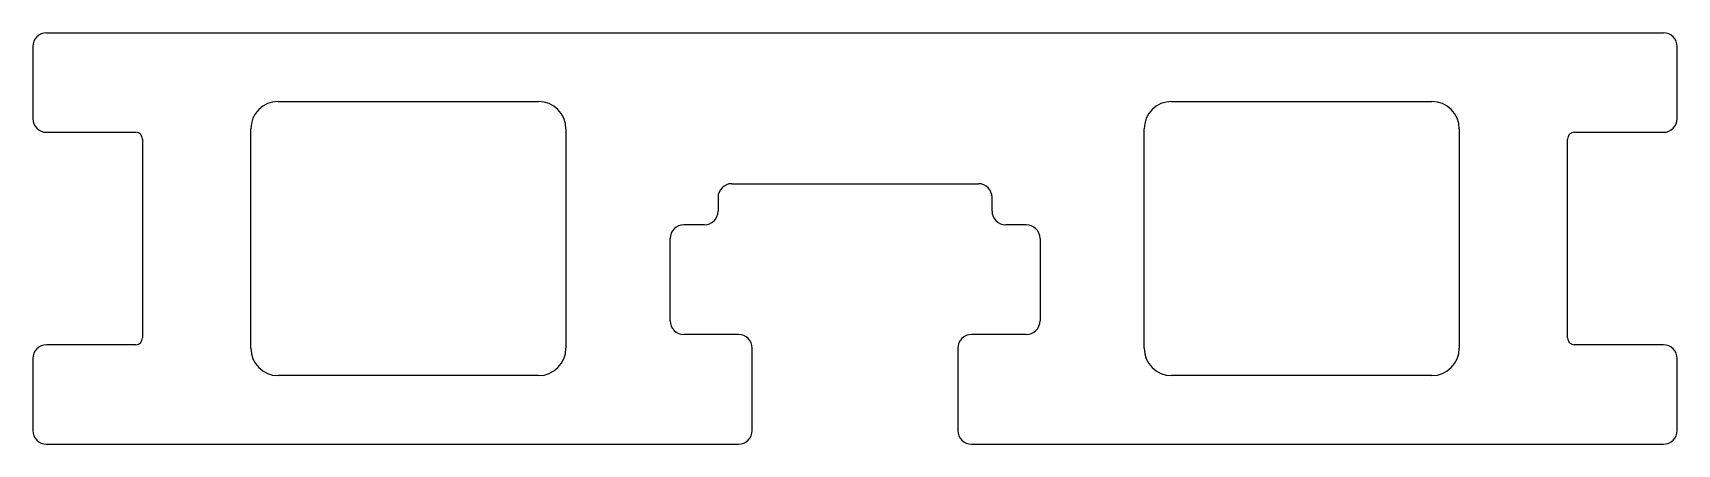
# Model space of a CAD drawing. Extents: x 477 to 597, y 567 to 597.
import ezdxf

# ---------------------------------------------------------------- set-up
doc = ezdxf.new("R2010")
doc.units = 0
doc.layers.get('0').update_dxf_attribs({"linetype": 'CONTINUOUS'})

msp = doc.modelspace()

# ---------------------------------------------------------------- linework, layer by layer
for p, q in [((478.05, 597.18), (596.05, 597.18)), ((477.05, 596.18), (477.05, 590.93)), ((597.05, 590.93), (597.05, 596.18)), ((494.95, 592.18), (513.95, 592.18)), ((560.15, 592.18), (579.15, 592.18)), ((478.05, 589.93), (484.55, 589.93)), ((485.05, 589.43), (485.05, 574.93)), ((492.95, 574.18), (492.95, 590.18)), ((515.95, 590.18), (515.95, 574.18)), ((558.15, 574.18), (558.15, 590.18)), ((581.15, 590.18), (581.15, 574.18)), ((589.05, 574.93), (589.05, 589.43)), ((589.55, 589.93), (596.05, 589.93)), ((528.05, 586.18), (546.05, 586.18)), ((527.05, 585.18), (527.05, 584.18)), ((547.05, 584.18), (547.05, 585.18)), ((523.55, 576.18), (523.55, 582.18)), ((526.05, 583.18), (524.55, 583.18)), ((549.55, 583.18), (548.05, 583.18)), ((550.55, 582.18), (550.55, 576.18)), ((528.55, 575.18), (524.55, 575.18)), ((549.55, 575.18), (545.55, 575.18)), ((484.55, 574.43), (478.05, 574.43)), ((529.55, 568.18), (529.55, 574.18)), ((544.55, 574.18), (544.55, 568.18)), ((596.05, 574.43), (589.55, 574.43)), ((477.05, 573.43), (477.05, 568.18)), ((597.05, 568.18), (597.05, 573.43)), ((513.95, 572.18), (494.95, 572.18)), ((579.15, 572.18), (560.15, 572.18)), ((478.05, 567.18), (528.55, 567.18)), ((545.55, 567.18), (596.05, 567.18))]:
    msp.add_line(p, q)
for centre, radius, start, end in [((478.05, 596.18), 1, 90, 180), ((596.05, 596.18), 1, 0, 90), ((494.95, 590.18), 2, 90, 180), ((513.95, 590.18), 2, 0, 90), ((560.15, 590.18), 2, 90, 180), ((579.15, 590.18), 2, 0, 90), ((478.05, 590.93), 1, 180, 270), ((596.05, 590.93), 1, 270, 0), ((484.55, 589.43), 0.5, 0, 90), ((589.55, 589.43), 0.5, 90, 180), ((528.05, 585.18), 1, 90, 180), ((546.05, 585.18), 1, 0, 90), ((526.05, 584.18), 1, 270, 360), ((548.05, 584.18), 1, 180, 270), ((524.55, 582.18), 1, 90, 180), ((549.55, 582.18), 1, 0, 90), ((524.55, 576.18), 1, 180, 270), ((549.55, 576.18), 1, 270, 0), ((484.55, 574.93), 0.5, 270, 0), ((528.55, 574.18), 1, 0, 90), ((545.55, 574.18), 1, 90, 180), ((589.55, 574.93), 0.5, 180, 270), ((478.05, 573.43), 1, 90, 180), ((494.95, 574.18), 2, 180, 270), ((513.95, 574.18), 2, 270, 0), ((560.15, 574.18), 2, 180, 270), ((579.15, 574.18), 2, 270, 0), ((596.05, 573.43), 1, 0, 90), ((478.05, 568.18), 1, 180, 270), ((528.55, 568.18), 1, 270, 360), ((545.55, 568.18), 1, 180, 270), ((596.05, 568.18), 1, 270, 360)]:
    msp.add_arc(centre, radius, start, end)

doc.saveas('drawing.dxf')
